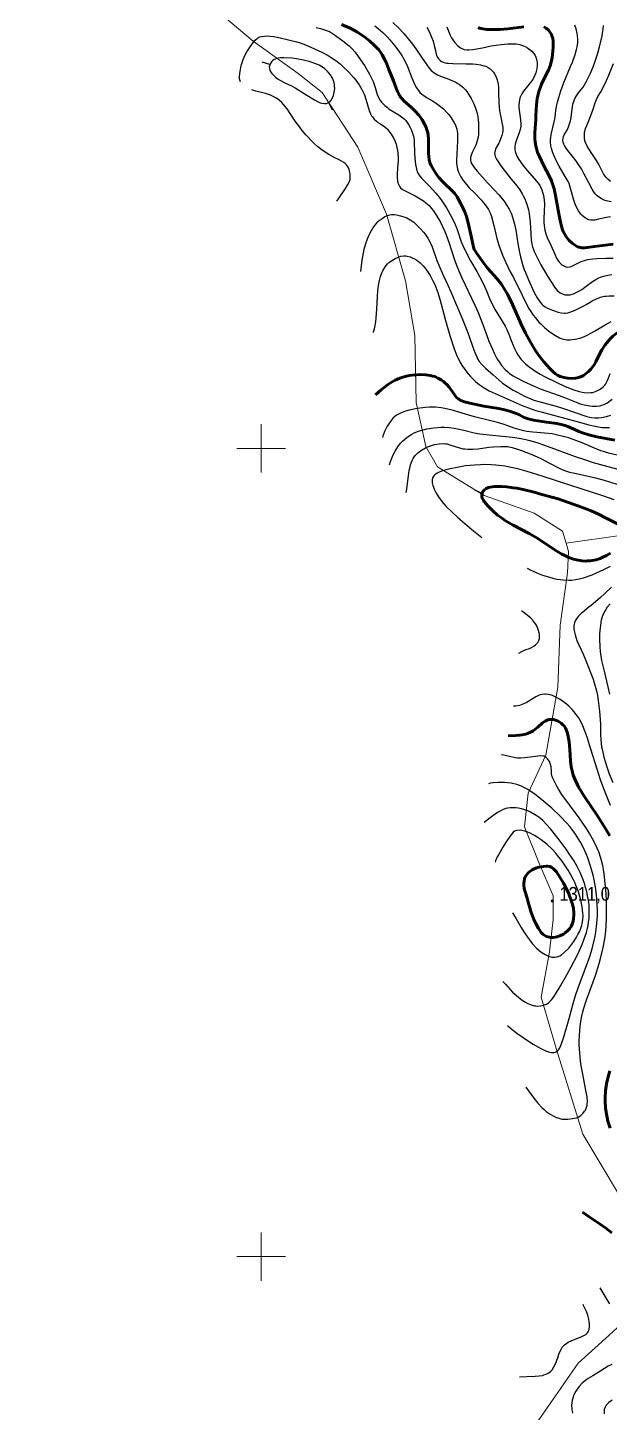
# Model space of a CAD drawing. Header units: metres. Extents: x 545098 to 555652, y 1854398 to 1862642.
# Drawn here: x 548711 to 549431, y 1855807 to 1857521 of the extents above; entities that cross this region are included whole.
import ezdxf
from ezdxf.enums import TextEntityAlignment as Align

# ---------------------------------------------------------------- set-up
doc = ezdxf.new("R2010")
doc.units = ezdxf.units.M
doc.header["$LTSCALE"] = 6.8
for name, color, linetype, lineweight in [('1', 7, 'Continuous', 25), ('2', 7, 'Continuous', 53), ('29', 7, 'Continuous', 25), ('5', 7, 'Continuous', 13), ('52', 7, 'Continuous', 13), ('53', 7, 'Continuous', 13), ('60', 7, 'Continuous', 13)]:
    doc.layers.add(name, color=color, linetype=linetype, lineweight=lineweight)

msp = doc.modelspace()

# ---------------------------------------------------------------- hatches: boundary and pattern name
at = {"layer": '5'}
msp.add_hatch(color=256, dxfattribs=at).paths.add_polyline_path([(549361.91, 1856439.87, 1), (549358.91, 1856439.87, 1)])

# ---------------------------------------------------------------- linework, layer by layer
at = {"layer": '1'}
msp.add_line((549277.79, 1856538.14), (549276.18, 1856537), dxfattribs=at)
for points in [[(549140.57, 1857522.83), (549144.62, 1857519.66), (549150.4, 1857514.67), (549155.76, 1857509.37), (549159.13, 1857505.68), (549165.47, 1857498.07), (549171.34, 1857490.17), (549174.04, 1857486.05), (549177.72, 1857479.51), (549180.9, 1857472.51), (549186.5, 1857458.32), (549190.3, 1857449.87), (549192.3, 1857446.2), (549195.46, 1857441.6), (549196.57, 1857440.34), (549198.83, 1857438.21), (549201.12, 1857436.48), (549205.64, 1857433.78), (549211.97, 1857430.13), (549215.18, 1857428.1), (549222.04, 1857423.11), (549225.52, 1857420.12), (549230, 1857415.6), (549232.14, 1857413.1), (549235.19, 1857409), (549238.82, 1857402.94), (549240.33, 1857399.75), (549242.02, 1857394.93), (549242.91, 1857390.16), (549243.15, 1857386.98), (549243.08, 1857380.39), (549242.16, 1857364.06)], [(549163.12, 1857527.11), (549170.09, 1857520.46), (549176.52, 1857513.55), (549180.44, 1857508.94), (549187.29, 1857500.21), (549191.48, 1857494.43), (549198.4, 1857484.14), (549204.84, 1857474.59), (549207.88, 1857470.54), (549210.48, 1857467.61)], [(549229.81, 1857521.47), (549233.68, 1857512.06), (549235.67, 1857508.07), (549237.93, 1857504.44), (549239.58, 1857502.23), (549243.03, 1857498.45), (549246.57, 1857495.63), (549248.43, 1857494.61), (549251.41, 1857493.61), (549254.69, 1857493.23), (549257.01, 1857493.25), (549261.81, 1857493.71), (549273.86, 1857495.78), (549284.74, 1857497.93), (549290.87, 1857498.97), (549297.19, 1857499.8), (549305.18, 1857500.51), (549308.7, 1857500.67), (549313.16, 1857500.65), (549315.7, 1857500.45), (549320.25, 1857499.61), (549324.61, 1857498.19), (549326.73, 1857497.26), (549329.79, 1857495.59), (549333.5, 1857492.86), (549335.16, 1857491.31), (549337.33, 1857488.77), (549339.07, 1857486.02), (549339.99, 1857484.08), (549341.24, 1857480), (549341.66, 1857476.79), (549341.69, 1857474.56), (549341.17, 1857469.77), (549339.86, 1857464.52), (549338.92, 1857461.87), (549337.14, 1857458.07), (549334.94, 1857454.65), (549329.82, 1857448.39), (549324.74, 1857441.98), (549322.66, 1857438.69), (549321.09, 1857435.4), (549320.31, 1857433.2), (549319.3, 1857428.81), (549318.91, 1857424.37), (549318.93, 1857422.06), (549319.23, 1857418.41), (549321.14, 1857406.35), (549321.43, 1857401.19), (549321.27, 1857398.63), (549320.57, 1857394.64), (549319.28, 1857390.39)], [(549432.36, 1857286.43), (549427.26, 1857285.62), (549417.66, 1857283.55), (549412.89, 1857282.51), (549410.89, 1857282.25), (549408.08, 1857282.29), (549405.25, 1857282.96), (549403.35, 1857283.73), (549399.69, 1857285.98), (549397.17, 1857288.2), (549395.6, 1857289.95), (549392.65, 1857294.11), (549389.93, 1857299.26), (549388.68, 1857302.22), (549386.96, 1857307.19), (549382.61, 1857323.39), (549381.04, 1857327.62), (549379.8, 1857330.26), (549376.42, 1857336.3), (549369.04, 1857349.11), (549365.33, 1857356.18), (549362.3, 1857362.89), (549361.21, 1857365.7), (549359.51, 1857370.96), (549358.68, 1857374.54), (549358.14, 1857379.35), (549358.19, 1857382.34), (549358.38, 1857384.32), (549359.1, 1857388.4), (549362.82, 1857403.89), (549363.42, 1857407.23), (549364.28, 1857413.65), (549364.89, 1857418.4), (549366.04, 1857424.95), (549366.82, 1857428.43), (549368.29, 1857434.06), (549370.91, 1857442.46), (549372.45, 1857446.9), (549375.01, 1857453.66), (549383.05, 1857472.59), (549385.19, 1857477.9), (549388.59, 1857487.41), (549390.44, 1857493.63), (549391.15, 1857496.88), (549391.82, 1857502.08), (549391.91, 1857505.81), (549391.61, 1857510.95), (549391.28, 1857513.49), (549390.11, 1857518.93), (549388.39, 1857523.71)], [(549433.2, 1857305.11), (549427.14, 1857306.42), (549424.44, 1857307.28), (549420.69, 1857308.99), (549417.53, 1857311.1), (549415.96, 1857312.49), (549413.56, 1857315.14), (549411.04, 1857318.64), (549409.71, 1857320.77), (549405.41, 1857328.58), (549399.33, 1857340.33), (549396.34, 1857345.78), (549392.1, 1857352.48), (549389.49, 1857356.09), (549384.89, 1857361.86), (549379.67, 1857368.53), (549377.69, 1857371.32), (549375.6, 1857374.68), (549374.8, 1857376.27), (549373.94, 1857378.6), (549373.5, 1857381.71), (549373.63, 1857383.32), (549374.32, 1857385.86), (549375.61, 1857388.6), (549377.85, 1857392.6), (549378.99, 1857394.74), (549381.01, 1857399.31), (549381.85, 1857401.72), (549382.86, 1857405.45), (549383.56, 1857409.27), (549384.41, 1857416.5), (549385.25, 1857422.6), (549385.95, 1857425.73), (549387.4, 1857430.41), (549388.4, 1857432.85), (549390.31, 1857436.43), (549392.72, 1857439.78), (549396.47, 1857444.44), (549398.46, 1857447.11), (549402.48, 1857453.63), (549404.52, 1857457.56), (549407.65, 1857464.38), (549410.85, 1857472.28), (549412.94, 1857477.89), (549416.71, 1857489.08), (549418.97, 1857496.8), (549420.2, 1857501.61), (549422.12, 1857510.67), (549423.37, 1857519.21), (549423.66, 1857523.23)], [(548974.31, 1857453.55), (548973.54, 1857455.97), (548973.31, 1857457.35), (548973.16, 1857459.67), (548973.41, 1857463.9), (548974.62, 1857471.13), (548975.62, 1857475.15), (548977.64, 1857481.21), (548980.28, 1857486.91), (548982.27, 1857490.47), (548986.48, 1857497), (548990.6, 1857502.64), (548992.58, 1857504.98), (548995.46, 1857507.67), (548998.24, 1857509.25), (549000.08, 1857509.81), (549003.89, 1857510.25), (549008.2, 1857510.29), (549010.81, 1857510.13), (549015.6, 1857509.52), (549021.64, 1857508.42), (549035.37, 1857505.27), (549044.01, 1857502.94), (549048.21, 1857501.64), (549054.63, 1857499.37), (549061.38, 1857496.61), (549074.87, 1857490.33), (549082.99, 1857486.09), (549086.79, 1857483.86), (549092.29, 1857480.15), (549097.64, 1857475.86), (549101.13, 1857472.72), (549107.87, 1857466.03), (549114.19, 1857459.04), (549117.12, 1857455.42), (549121.13, 1857449.77), (549124.6, 1857443.86), (549126.57, 1857439.88), (549127.72, 1857437.26), (549129.6, 1857432.22), (549133.47, 1857418), (549135.18, 1857414.04), (549136.58, 1857411.62), (549137.61, 1857410.11), (549139.84, 1857407.39), (549142.54, 1857404.84), (549144.4, 1857403.4), (549148.04, 1857401.07), (549151.47, 1857399.09), (549153.25, 1857397.8), (549156.25, 1857394.92), (549159.35, 1857391.04), (549160.95, 1857388.71), (549163.28, 1857384.87), (549165.34, 1857380.77), (549166.22, 1857378.68), (549166.96, 1857376.59), (549168.09, 1857372.43), (549168.82, 1857368.38), (549169.4, 1857360.83), (549169.39, 1857355.85), (549168.82, 1857347.14)], [(549068.02, 1857520.94), (549073.48, 1857519.4), (549082.25, 1857516.59), (549084.73, 1857515.72), (549091.91, 1857510.8), (549102.54, 1857503.12), (549109.28, 1857497.65), (549112.24, 1857494.85), (549116.25, 1857490.19), (549120.16, 1857484.96), (549127.69, 1857473.86), (549134.19, 1857462.94), (549136.66, 1857458.12), (549138.45, 1857453.97), (549140.88, 1857446.38), (549143.5, 1857438), (549145.26, 1857433.97), (549147.43, 1857430.41), (549149.1, 1857428.27), (549152.95, 1857424.35), (549156.21, 1857421.59), (549158.52, 1857419.85), (549163.29, 1857416.69), (549170.42, 1857412.63), (549173.81, 1857410.36), (549176.97, 1857407.6), (549178.91, 1857405.52), (549182.33, 1857400.89), (549184.4, 1857397.18), (549185.55, 1857394.72), (549187.37, 1857390.14), (549188.61, 1857386.19), (549189.03, 1857384.12), (549189.46, 1857380.38), (549189.85, 1857364.54), (549190.39, 1857355.15), (549190.92, 1857351.16), (549191.66, 1857347.53), (549192.26, 1857345.32), (549193.67, 1857341.41)], [(549204.98, 1857521.25), (549208.33, 1857514.84), (549210.08, 1857510.98), (549212.7, 1857503.78), (549214.12, 1857498.55), (549215.59, 1857492.14), (549216.24, 1857489.41), (549217.59, 1857485.13), (549218.38, 1857483.49), (549219.82, 1857481.46), (549221.67, 1857479.8), (549223.14, 1857478.87), (549226.56, 1857477.45), (549229.55, 1857476.76), (549231.82, 1857476.45), (549237.27, 1857476.07), (549253.93, 1857475.8), (549262.07, 1857475.66), (549266.02, 1857475.43), (549271.58, 1857474.7), (549276.01, 1857473.52), (549278.03, 1857472.73), (549280.84, 1857471.29), (549283.39, 1857469.52), (549284.57, 1857468.51), (549287.4, 1857465.41), (549288.64, 1857463.64), (549290.25, 1857460.76), (549292.08, 1857455.91), (549293.18, 1857450.55), (549293.6, 1857446.78), (549293.96, 1857439.07), (549294.19, 1857427.83), (549294.51, 1857422.56), (549295.12, 1857417.57), (549297.05, 1857407.85), (549298.47, 1857401.07), (549298.93, 1857397.59), (549299.05, 1857394.08), (549298.94, 1857392.32), (549298.7, 1857390.57), (549297.89, 1857387.1), (549296.75, 1857383.76), (549294.07, 1857377.83), (549290.65, 1857371.35), (549289.55, 1857368.78), (549289.03, 1857366.61), (549288.95, 1857365.51), (549289.07, 1857363.81), (549289.83, 1857361.02)], [(549432.39, 1857330.22), (549429.09, 1857333.24), (549427.18, 1857335.32), (549423.87, 1857339.85), (549422.39, 1857342.37), (549419.55, 1857347.77), (549417.35, 1857351.94), (549414.97, 1857356.02), (549410, 1857363.7), (549405.41, 1857370.65), (549403.47, 1857373.98), (549401.41, 1857378.42), (549400.69, 1857380.7), (549400.07, 1857384.23), (549400.08, 1857387.96), (549400.39, 1857390.5), (549401.62, 1857395.61), (549402.94, 1857399.35), (549405.98, 1857406.64), (549410.34, 1857418.33), (549413.54, 1857427.64), (549415.21, 1857431.83), (549416.9, 1857435.22), (549420.56, 1857441.37), (549425.01, 1857449.87), (549427.57, 1857455.36), (549430.35, 1857461.69), (549436.28, 1857476.1)], [(549210.48, 1857467.61), (549211.85, 1857466.34), (549214.13, 1857464.61), (549218.39, 1857462.23), (549221.98, 1857460.66), (549230.16, 1857457.53), (549236.16, 1857455.18), (549240.74, 1857453.07), (549242.77, 1857451.95), (549245.58, 1857450.16), (549249.47, 1857447.01), (549252.77, 1857443.6), (549254.38, 1857441.66), (549256.73, 1857438.44), (549260.1, 1857432.91), (549262.88, 1857427.32), (549264.15, 1857424.36), (549265.84, 1857419.82), (549267.73, 1857413.06), (549268.73, 1857406.67), (549269.02, 1857402.66), (549269.1, 1857395.23), (549268.93, 1857388.49), (549268.6, 1857385.25), (549267.53, 1857380.38), (549265.61, 1857375.39), (549261.17, 1857366.22), (549259.39, 1857361.62), (549258.99, 1857359.68), (549258.97, 1857356.99), (549259.53, 1857354.61), (549260.05, 1857353.34), (549261.16, 1857351.26), (549263.69, 1857347.56), (549267.36, 1857342.96), (549277.29, 1857331.8), (549281.08, 1857327.77), (549288.82, 1857319.6), (549294.32, 1857313.54), (549300.71, 1857305.72), (549303.44, 1857301.89), (549306.92, 1857296.12), (549309.66, 1857290.24), (549311.15, 1857286.15), (549313.56, 1857277.27), (549315.07, 1857269.81), (549317.86, 1857253.47), (549319.9, 1857242.27), (549321.05, 1857236.84), (549322.99, 1857229.18), (549325.27, 1857222.23), (549326.98, 1857217.79), (549330.95, 1857208.49), (549338.03, 1857192.93), (549341.69, 1857186.14), (549345.18, 1857181.1), (549347.39, 1857178.62), (549348.81, 1857177.28), (549351.52, 1857175.19), (549354.41, 1857173.48), (549356.32, 1857172.58), (549360.41, 1857171.01), (549367.63, 1857168.68), (549371.44, 1857167.8), (549374.85, 1857167.42), (549376.69, 1857167.46), (549379.79, 1857167.92), (549383.49, 1857168.98), (549385.64, 1857169.77), (549390.48, 1857171.87), (549399.52, 1857176.34), (549402.35, 1857177.84), (549407.05, 1857180.79), (549409.9, 1857182.43), (549415, 1857184.99), (549417.27, 1857185.96), (549421.34, 1857187.36), (549424.89, 1857188.19), (549427.02, 1857188.49), (549430.88, 1857188.72), (549436.74, 1857188.61)], [(549107.4, 1857326.65), (549108.75, 1857329.27), (549110.11, 1857332.68), (549110.33, 1857333.48), (549110.05, 1857339.63), (549109.5, 1857342.96), (549108.99, 1857344.87), (549107.62, 1857348.1), (549105.53, 1857350.97), (549103.77, 1857352.58), (549102.42, 1857353.58), (549099.25, 1857355.5), (549096.43, 1857356.98), (549089.7, 1857360.41), (549083.8, 1857363.69), (549078.01, 1857367.32), (549074.96, 1857369.45), (549070.25, 1857373.09), (549065.4, 1857377.31), (549062.95, 1857379.66), (549055.59, 1857387.61), (549050.82, 1857393.39), (549047.78, 1857397.31), (549042.16, 1857405.05), (549031.94, 1857420.16), (549027.28, 1857426.1), (549025.68, 1857427.8), (549022.35, 1857430.79), (549018.86, 1857433.29), (549016.44, 1857434.72), (549011.34, 1857437.09), (549005.27, 1857439.15), (548993.4, 1857442.15), (548988.34, 1857443.57)], [(549319.28, 1857390.39), (549316.04, 1857381.79), (549314.4, 1857376.52), (549313.97, 1857373.95), (549313.98, 1857370.01), (549314.48, 1857367.3), (549315.88, 1857362.8), (549316.4, 1857361.49), (549318.77, 1857357.61), (549323.86, 1857350.41), (549329.07, 1857344), (549338.25, 1857333.71), (549342.79, 1857328.21), (549344.8, 1857325.27), (549345.81, 1857323.49), (549347.32, 1857320.03), (549348.61, 1857315.88), (549349.29, 1857312.95), (549350.21, 1857306.98), (549350.52, 1857302.55), (549350.45, 1857293.6), (549350.04, 1857284.07), (549350.04, 1857279.25), (549350.54, 1857272.96), (549351.06, 1857269.89), (549352.26, 1857265.37), (549353.96, 1857260.91), (549358.44, 1857251.3), (549360.08, 1857247.65), (549363.39, 1857240.27), (549365.75, 1857235.41), (549367.96, 1857231.72), (549369.38, 1857229.84), (549370.33, 1857228.81), (549372.3, 1857227.12), (549375.52, 1857225.32), (549377.2, 1857224.76), (549379.71, 1857224.43), (549382.15, 1857224.72), (549383.77, 1857225.21), (549387.15, 1857226.69), (549396.25, 1857231.09), (549401.38, 1857232.91), (549404.54, 1857233.69), (549410.46, 1857234.63), (549415.35, 1857235.08), (549426.66, 1857235.47), (549435.54, 1857235.3)], [(549242.16, 1857364.06), (549241.8, 1857356.59), (549241.87, 1857352.89), (549242.55, 1857347.39), (549242.97, 1857345.57), (549244.16, 1857341.98), (549245.76, 1857338.41), (549247.06, 1857336.05), (549250.2, 1857331.33), (549254.49, 1857326.05), (549257.63, 1857322.59), (549263.96, 1857316.06), (549272.27, 1857307.45), (549275.76, 1857303.44), (549279.72, 1857298.12), (549281.38, 1857295.43), (549283.43, 1857291.34), (549285, 1857287.06), (549287.79, 1857275.96), (549291.77, 1857259.78), (549294.24, 1857251.33), (549296.92, 1857243.69), (549298.78, 1857239.06), (549302.52, 1857230.65), (549308.37, 1857218.59), (549312.13, 1857211.28), (549323.17, 1857189.77), (549331.03, 1857173.36), (549332.81, 1857170.63), (549336.81, 1857164.96), (549339.41, 1857161.55), (549343.79, 1857156.36), (549346.12, 1857153.92), (549350.89, 1857149.45), (549355.65, 1857145.57), (549358.72, 1857143.32), (549364.31, 1857139.65), (549369.47, 1857136.82), (549372.46, 1857135.61), (549374.37, 1857135.05), (549378.3, 1857134.44), (549382.64, 1857134.39), (549384.97, 1857134.56), (549388.61, 1857135.09), (549394.31, 1857136.49), (549400.17, 1857138.64), (549404.17, 1857140.46), (549412.51, 1857144.95), (549425.99, 1857153.03), (549433.04, 1857156.88)], [(549289.83, 1857361.02), (549291.36, 1857357.8), (549292.82, 1857355.33), (549296.85, 1857349.43), (549300.81, 1857344.11), (549309.45, 1857333.18), (549316.79, 1857324.25), (549320.09, 1857319.73), (549322.97, 1857315.17), (549324.36, 1857312.67), (549326.33, 1857308.68), (549328.89, 1857302.18), (549330.84, 1857295.15), (549331.81, 1857290.23), (549332.32, 1857286.88), (549333.04, 1857280.04), (549334.22, 1857258.25), (549335.07, 1857252.65), (549335.91, 1857249.32), (549338.25, 1857242.87), (549340.6, 1857237.74), (549346.07, 1857227.31), (549354.4, 1857213.23), (549360.42, 1857203.6), (549363.22, 1857199.47), (549366.42, 1857195.49), (549367.93, 1857194.04), (549370.27, 1857192.33), (549373.84, 1857190.66), (549375.81, 1857190.13), (549379, 1857189.8), (549382.41, 1857190.11), (549384.8, 1857190.68), (549386.46, 1857191.23), (549389.9, 1857192.71), (549393.96, 1857194.96), (549396.72, 1857196.71), (549402.16, 1857200.55), (549409.97, 1857206.3), (549414.09, 1857208.89), (549418.08, 1857210.93), (549420.21, 1857211.83), (549423.57, 1857213.03), (549428.96, 1857214.41), (549434.13, 1857215.18)], [(549168.82, 1857347.14), (549168.25, 1857339.16), (549168.25, 1857335.43), (549168.73, 1857330.82), (549169.2, 1857328.74), (549170.17, 1857326), (549171.48, 1857323.77), (549172.53, 1857322.51), (549175.08, 1857320.36), (549177.39, 1857318.9), (549183.14, 1857316.02), (549190.55, 1857312.54), (549194.82, 1857310.17), (549200.87, 1857306.12), (549203.81, 1857303.85), (549207.79, 1857300.35), (549211.02, 1857296.88), (549212.86, 1857294.52), (549216.3, 1857289.4), (549221.81, 1857280.01), (549224.62, 1857274.5), (549227.33, 1857268.44), (549229.07, 1857264.13), (549232.41, 1857254.97), (549239.37, 1857233.47), (549242.59, 1857224.5), (549244.58, 1857219.63), (549248.47, 1857210.96), (549264.59, 1857177.35), (549268.67, 1857168.08), (549270.82, 1857162.78), (549274.33, 1857153.37), (549279.22, 1857139.78), (549281.96, 1857132.68), (549286.17, 1857122.8), (549288.44, 1857117.97), (549291.88, 1857111.33), (549295.26, 1857105.78), (549297.48, 1857102.66), (549301.86, 1857097.57), (549305.15, 1857094.55), (549307.39, 1857092.81), (549312.04, 1857089.75), (549315.81, 1857087.6), (549325.03, 1857082.9), (549337.71, 1857076.95), (549345.26, 1857073.85), (549368.96, 1857065.62), (549375.28, 1857063.17), (549385.59, 1857058.75), (549391.89, 1857056.28), (549395.06, 1857055.22), (549399.9, 1857053.87), (549406.63, 1857052.63), (549410.04, 1857052.31), (549415.08, 1857052.29), (549419.41, 1857052.84), (549421.54, 1857053.36), (549424.74, 1857054.5), (549427.98, 1857056.13), (549429.62, 1857057.15), (549434.66, 1857060.95)], [(549193.67, 1857341.41), (549195.36, 1857338.17), (549196.41, 1857336.65), (549198.41, 1857334.28), (549207.91, 1857324.81), (549216.21, 1857315.85), (549220.2, 1857311.03), (549223.7, 1857306.29), (549229.35, 1857297.44), (549235.87, 1857285.68), (549240.18, 1857277.1), (549242.22, 1857272.11), (549247.56, 1857255.57), (549249.4, 1857251), (549253.26, 1857243.32), (549259.29, 1857232.22), (549266.8, 1857218.97), (549273.6, 1857206.49), (549276.91, 1857199.59), (549278.87, 1857194.96), (549282.62, 1857185.65), (549285.85, 1857178.58), (549289.79, 1857171.43), (549298.25, 1857157.54), (549301.85, 1857151.12), (549303.92, 1857147.05), (549307.37, 1857139.32), (549308.81, 1857135.62), (549311.44, 1857128.52), (549313.54, 1857123.45), (549316.02, 1857118.61), (549317.87, 1857115.58), (549321.87, 1857110.19), (549325.05, 1857106.82), (549327.24, 1857104.82), (549331.88, 1857101.05), (549339.98, 1857095.12), (549345.18, 1857091.89), (549351.47, 1857088.45), (549365.91, 1857081.36), (549375.63, 1857076.86), (549380.34, 1857074.85), (549387.13, 1857072.31), (549393.47, 1857070.5), (549397.36, 1857069.68), (549399.77, 1857069.3), (549404.1, 1857068.9), (549408.12, 1857068.98), (549410.43, 1857069.32), (549414.67, 1857070.65), (549418.86, 1857072.73), (549420.83, 1857073.99), (549423.44, 1857076.04), (549425.46, 1857078.24), (549426.54, 1857079.78), (549428.27, 1857083.11), (549429.4, 1857085.88), (549431.8, 1857092.66)], [(549093.79, 1857305.84), (549095.66, 1857308.65), (549104.39, 1857321.69), (549107.4, 1857326.65)], [(549123.32, 1857218.77), (549123.96, 1857226.03), (549124.89, 1857233.09), (549126.5, 1857242.17), (549127.54, 1857246.64), (549129.47, 1857253.36), (549131.62, 1857259.36), (549132.84, 1857262.31), (549134.84, 1857266.59), (549138.16, 1857272.45), (549141.81, 1857277.39), (549144.36, 1857280.17), (549146.1, 1857281.81), (549149.62, 1857284.6), (549153.15, 1857286.76), (549154.91, 1857287.6), (549157.52, 1857288.57), (549161.37, 1857289.31), (549165.12, 1857289.23), (549167.59, 1857288.82), (549172.57, 1857287.59), (549177.74, 1857286.09)], [(549177.74, 1857286.09), (549180.42, 1857285.07), (549184.59, 1857282.89), (549188.93, 1857279.74), (549191.81, 1857277.22), (549197.22, 1857271.75), (549200.72, 1857267.67), (549202.77, 1857265.05), (549206.22, 1857260.14), (549208.94, 1857255.62), (549210.11, 1857253.26), (549211.76, 1857249.21), (549217.27, 1857232.67), (549219.73, 1857226.52), (549225.24, 1857214.46), (549231.09, 1857202.11), (549234.84, 1857193.77), (549248.82, 1857160.84), (549254.69, 1857146.12), (549256.94, 1857139.83), (549261.81, 1857125.42), (549264.39, 1857118.49), (549266.73, 1857113.19), (549267.96, 1857110.84), (549269.94, 1857107.61), (549273.37, 1857103.25), (549277.49, 1857099.21), (549287.31, 1857090.94), (549298.49, 1857081.3), (549304.87, 1857076.47), (549311.89, 1857072.04), (549316.71, 1857069.37), (549325.91, 1857064.79), (549333.83, 1857061.3), (549337.6, 1857059.85), (549343.52, 1857057.91), (549365.09, 1857052.17), (549372.83, 1857049.84), (549387.32, 1857044.93), (549403.12, 1857039.38), (549406.71, 1857038.46), (549408.83, 1857038.07), (549413.01, 1857037.67), (549418.03, 1857037.67), (549421.28, 1857038.04), (549427.54, 1857039.39), (549432.81, 1857040.93)], [(549143.81, 1857188.02), (549144.42, 1857195.34), (549145.56, 1857203.83), (549146.3, 1857207.57), (549147.66, 1857212.64), (549149.33, 1857217.14), (549150.58, 1857219.84), (549153.35, 1857224.49), (549156.4, 1857228.24), (549158.14, 1857229.88), (549161.15, 1857232.2), (549166.04, 1857235.14), (549168.7, 1857236.39), (549172.73, 1857237.74), (549176.61, 1857238.28), (549179.14, 1857238.19), (549180.83, 1857237.93), (549184.27, 1857237.01), (549187.86, 1857235.54), (549189.7, 1857234.58), (549192.51, 1857232.85), (549196.76, 1857229.5), (549200.54, 1857225.73), (549202.4, 1857223.57), (549205.13, 1857220.02), (549209.04, 1857214.07), (549212.62, 1857207.47), (549214.8, 1857202.75), (549216.16, 1857199.49), (549218.64, 1857192.72), (549221.05, 1857184.77), (549225.57, 1857167.59), (549228.13, 1857158.29), (549233.65, 1857139.64), (549239.08, 1857123.11), (549241.91, 1857115.83), (549246.04, 1857107.1), (549248.31, 1857103.1), (549252.02, 1857097.44), (549256.16, 1857092.14), (549259.12, 1857088.81), (549265.46, 1857082.67), (549269.95, 1857078.99), (549272.32, 1857077.25), (549276.09, 1857074.75), (549282.37, 1857071.18), (549289.51, 1857067.73), (549304.42, 1857061.3), (549323.01, 1857053.25), (549334.11, 1857048.95), (549339.96, 1857047.04), (549346.38, 1857045.21), (549362.03, 1857041.13), (549392.5, 1857032.85), (549405.47, 1857029.26), (549411.41, 1857027.78), (549419.51, 1857026.24), (549421.98, 1857025.96), (549426.69, 1857025.72), (549431.31, 1857025.88)], [(549138.92, 1857143.54), (549139.14, 1857144.03), (549140.34, 1857147.78), (549140.83, 1857149.81), (549141.9, 1857156.57), (549142.36, 1857161.52), (549142.95, 1857172.08), (549143.81, 1857188.02)], [(549446.16, 1856990.56), (549429.77, 1856994.29), (549423.56, 1856996.03), (549420.4, 1856997.08), (549415.29, 1856999), (549397.37, 1857006.7), (549386.21, 1857011.11), (549380.92, 1857012.91), (549375.66, 1857014.48), (549365.27, 1857016.97), (549360.23, 1857017.88), (549350.61, 1857019.04), (549336.43, 1857019.95), (549328.93, 1857020.97), (549324.96, 1857021.72), (549318.97, 1857023.2), (549313.11, 1857025.08), (549305.13, 1857027.95), (549300.87, 1857029.42), (549293.99, 1857031.55), (549279.14, 1857035.5), (549264.14, 1857039.14), (549256.92, 1857041.08), (549236.51, 1857047.32), (549227.39, 1857049.46), (549222.73, 1857050.23), (549215.59, 1857050.91), (549208.23, 1857050.97), (549203.25, 1857050.68), (549193.15, 1857049.4), (549183.21, 1857047.33), (549178.59, 1857046.02), (549172.5, 1857043.76), (549170.76, 1857042.93), (549167.69, 1857041.14), (549165.08, 1857039.17), (549163.53, 1857037.74), (549160.74, 1857034.59), (549157.85, 1857030.54), (549156.05, 1857027.53), (549152.73, 1857020.78), (549150.51, 1857015.12), (549150.04, 1857013.62)], [(549158.95, 1856979.7), (549160.13, 1856983.79), (549162.39, 1856989.86), (549163.64, 1856992.7), (549165.66, 1856996.7), (549168.98, 1857002.06), (549172.63, 1857006.58), (549175.2, 1857009.19), (549180.6, 1857013.7), (549186.33, 1857017.54), (549189.45, 1857019.21), (549194.67, 1857021.37), (549200.67, 1857023.1), (549204.98, 1857024.02), (549213.84, 1857025.38), (549222.46, 1857026.1), (549226.65, 1857026.19), (549232.81, 1857025.92), (549238.87, 1857025.13), (549242.88, 1857024.38), (549250.94, 1857022.5), (549263.59, 1857019.43), (549270.54, 1857018.09), (549278.09, 1857017.03), (549311.29, 1857013.84), (549319.5, 1857012.66), (549327.42, 1857011.09), (549332.53, 1857009.83), (549342.4, 1857006.91), (549349.65, 1857004.42), (549366.44, 1856998.17), (549388.79, 1856990.03), (549400.37, 1856986.07), (549411.02, 1856982.69), (549429.03, 1856977.64), (549443.33, 1856973.98)], [(549179.15, 1856945.35), (549179.67, 1856947.16), (549180.71, 1856953.17), (549182.26, 1856965.96), (549183.23, 1856972.74), (549183.79, 1856975.63), (549184.82, 1856979.65), (549186.76, 1856984.89), (549188.09, 1856987.45), (549190.67, 1856991.16), (549193.67, 1856994.27), (549195.41, 1856995.75), (549198.31, 1856997.84), (549203.27, 1857000.65)], [(549203.27, 1857000.65), (549206.92, 1857002.29), (549209.46, 1857003.24), (549214.59, 1857004.79), (549220.13, 1857005.83), (549225.1, 1857006.05), (549228.12, 1857005.8), (549230.03, 1857005.48), (549233.65, 1857004.59), (549245.67, 1857000.55), (549249.85, 1856999.64), (549252.11, 1856999.31), (549255.76, 1856998.98), (549261.82, 1856998.96), (549268.55, 1856999.53), (549281.96, 1857001.31), (549287.61, 1857001.95), (549296.81, 1857002.54), (549302.27, 1857002.51), (549305.23, 1857002.2), (549310.5, 1857001.13), (549317.12, 1856999.14), (549322.15, 1856997.37), (549333.05, 1856993.07), (549341.43, 1856989.41), (549346.89, 1856986.89), (549357, 1856981.9), (549369.56, 1856975.31), (549375.42, 1856972.73), (549381.59, 1856970.74), (549386, 1856969.62), (549395.86, 1856967.51), (549413.96, 1856963.45), (549424.61, 1856960.6), (549440.24, 1856955.71)], [(549252.76, 1856978.29), (549244.51, 1856976.84), (549231.84, 1856974.18), (549223.39, 1856971.74), (549219.58, 1856970.19), (549217.66, 1856969.17), (549214.89, 1856967.14), (549213.76, 1856965.97), (549212.21, 1856963.52), (549211.54, 1856960.82), (549211.54, 1856958.82), (549211.73, 1856957.39), (549212.49, 1856954.2), (549214.63, 1856948.57), (549216.22, 1856945.38), (549219.4, 1856940.14), (549223.67, 1856934.39), (549226.25, 1856931.33), (549229.17, 1856928.16), (549235.86, 1856921.5), (549243.51, 1856914.5), (549260.74, 1856899.8), (549273.05, 1856889.78)], [(549437.1, 1856936.25), (549424.15, 1856940.93), (549381.89, 1856954.68), (549347.95, 1856965.61), (549329.42, 1856971.29), (549317.75, 1856974.6), (549311.55, 1856976.1), (549301.58, 1856978.01), (549290.57, 1856979.33), (549284.59, 1856979.71), (549276.05, 1856979.86), (549271.52, 1856979.77), (549264.36, 1856979.4), (549252.76, 1856978.29)], [(549329.23, 1856851.82), (549332.92, 1856849.94), (549344.28, 1856844.85), (549348.23, 1856843.33), (549355.59, 1856840.88), (549362.29, 1856839.13), (549366.42, 1856838.29), (549373.96, 1856837.22), (549380.79, 1856836.82), (549384.18, 1856836.94), (549389.56, 1856837.61), (549395.64, 1856839), (549399.07, 1856840), (549409.54, 1856843.72), (549415.26, 1856846.06), (549424.02, 1856850.02), (549432.55, 1856854.39)], [(549433.51, 1856828.25), (549425.58, 1856820.27), (549420.12, 1856815.3), (549408.13, 1856805.39), (549406.16, 1856803.84), (549399.94, 1856798.78), (549396.68, 1856795.98), (549392.96, 1856792.36), (549391.2, 1856790.3), (549390.28, 1856789.02), (549388.87, 1856786.53), (549387.86, 1856783.98), (549387.51, 1856782.63), (549387.17, 1856780.47), (549387.16, 1856776.8), (549387.79, 1856772.53), (549388.55, 1856769.36), (549390.86, 1856762.42), (549393.22, 1856756.79), (549398.83, 1856744.38), (549401.74, 1856737.62), (549406.96, 1856724.69), (549410.78, 1856714.56), (549412.31, 1856709.97), (549415, 1856700.03), (549416.17, 1856694.26), (549417.22, 1856687.86), (549418.85, 1856674.93), (549419.71, 1856664.07)], [(549432.16, 1856807.7), (549428.43, 1856803.37), (549426.43, 1856800.51), (549425.3, 1856798.6), (549423.43, 1856794.8), (549421.84, 1856790.49), (549421.03, 1856787.55), (549419.87, 1856781.29), (549419.15, 1856774.27), (549418.93, 1856770.41), (549418.78, 1856764.13), (549419.07, 1856754.42), (549419.66, 1856748.52), (549421.42, 1856737.7), (549424.37, 1856724.25), (549429.01, 1856704.81), (549431.05, 1856695.72)], [(549318.77, 1856746.42), (549322.44, 1856748.7), (549326.71, 1856750.62), (549332.08, 1856752.57), (549334.51, 1856753.58), (549337.7, 1856755.4), (549339.51, 1856756.79), (549340.57, 1856757.77), (549342.3, 1856759.8), (549343.65, 1856762.11), (549344.22, 1856763.69), (549344.46, 1856764.78), (549344.66, 1856767.04), (549344.46, 1856769.79), (549344.11, 1856771.75), (549342.9, 1856775.96), (549341.02, 1856780.53), (549339.73, 1856782.88), (549337.19, 1856786.4), (549333.91, 1856789.8), (549327.19, 1856795.38), (549322.12, 1856799.05)], [(549432.44, 1856558.04), (549427.25, 1856570.4), (549424.78, 1856576.79), (549420.12, 1856589.87), (549415.81, 1856603.02), (549408.13, 1856628.04), (549403.51, 1856642.73), (549401.16, 1856649.41), (549397.29, 1856658.65), (549394.35, 1856664.31), (549392.73, 1856667), (549390.1, 1856670.87), (549387.19, 1856674.53), (549385.12, 1856676.85), (549380.74, 1856681.17), (549378.46, 1856683.16), (549373.82, 1856686.77), (549369.2, 1856689.84), (549366.18, 1856691.56), (549360.52, 1856694.16), (549357.63, 1856695.1), (549355.83, 1856695.53), (549352.47, 1856695.95), (549350.91, 1856695.96), (549347.95, 1856695.63), (549345.19, 1856694.9), (549343.42, 1856694.22), (549339.97, 1856692.5), (549328.19, 1856685.35), (549324.02, 1856683.33), (549321.85, 1856682.54), (549319.64, 1856681.92), (549315.08, 1856681.2), (549312.34, 1856681.16)], [(549419.71, 1856664.07), (549419.91, 1856658.59), (549420.13, 1856645.98), (549420.45, 1856639.44), (549421.43, 1856630.84), (549422.3, 1856626.19), (549424.27, 1856618.12), (549428.31, 1856604.81), (549430.87, 1856597.52), (549435.29, 1856586.53)], [(549350.25, 1856181.8), (549352.75, 1856179.67), (549357.6, 1856176.16), (549362.24, 1856173.55), (549365.2, 1856172.26), (549367.1, 1856171.58), (549370.72, 1856170.59), (549372.65, 1856170.23), (549376.27, 1856169.87), (549379.59, 1856169.89), (549385.42, 1856170.65), (549390.32, 1856171.84), (549392.5, 1856172.68), (549395.51, 1856174.46), (549398.27, 1856176.99), (549400.4, 1856179.73), (549401.31, 1856181.23), (549402.44, 1856183.56), (549403.44, 1856186.84), (549403.72, 1856188.66), (549403.83, 1856191.77), (549403.33, 1856197.67), (549402.05, 1856205.39), (549398.38, 1856223.75), (549396.13, 1856235.99), (549395.23, 1856242.19), (549394.24, 1856251.99), (549393.81, 1856261.43), (549393.78, 1856266.35), (549393.99, 1856273.83), (549394.93, 1856285), (549396.69, 1856295.77), (549398.27, 1856302.75), (549399.49, 1856307.34), (549402.29, 1856316.44), (549413.65, 1856347.83), (549418.44, 1856362.76), (549420.58, 1856370.49), (549423.36, 1856382.39), (549425.33, 1856393.34), (549426.1, 1856399.12), (549426.98, 1856408.38), (549427.48, 1856418.62), (549427.58, 1856424.18), (549427.33, 1856440.42), (549426.92, 1856448.94), (549425.95, 1856461.61), (549424.57, 1856473.54), (549423.72, 1856479), (549422.77, 1856484.04), (549420.57, 1856492.94), (549418.01, 1856500.62), (549416.1, 1856505.25), (549411.87, 1856513.88), (549406.49, 1856523.36), (549402.51, 1856529.72), (549393.52, 1856542.84), (549372.29, 1856571.65), (549367.86, 1856578.47), (549365.79, 1856582.09), (549362.96, 1856587.68), (549360.96, 1856591.98), (549360.22, 1856593.98), (549359.51, 1856597.16), (549359.23, 1856600.83), (549358.84, 1856606.15), (549358.3, 1856608.79), (549356.79, 1856612.48), (549355.44, 1856614.63), (549354.46, 1856615.88), (549352.44, 1856617.82), (549350.29, 1856619.03), (549348.88, 1856619.38), (549345.9, 1856619.42), (549336.31, 1856618.39), (549326.51, 1856617.12), (549321.59, 1856616.78), (549317.2, 1856616.91), (549314.28, 1856617.29), (549307.39, 1856618.73), (549298.17, 1856620.88), (549297.52, 1856621.01)], [(549402.23, 1856498.51), (549398.94, 1856505.74), (549395.3, 1856512.66), (549393.35, 1856516.02), (549389.14, 1856522.54), (549386.86, 1856525.73), (549381.92, 1856532.06), (549378.31, 1856536.27), (549370.2, 1856544.84), (549359.71, 1856554.77), (549352.38, 1856561.18), (549342.92, 1856568.89), (549338.57, 1856572.18), (549335.55, 1856574.34), (549330.07, 1856577.91), (549325.17, 1856580.61), (549322.13, 1856582.02), (549316.27, 1856584.1), (549309.57, 1856585.61), (549304.71, 1856586.21), (549301.19, 1856586.44), (549293.2, 1856586.57), (549286.96, 1856586.25), (549283.48, 1856585.68), (549281.32, 1856585.1)], [(549295.1, 1856550.92), (549292.62, 1856549.43), (549286.84, 1856545.43), (549283.48, 1856542.84), (549277.79, 1856538.14)], [(549299.31, 1856340.57), (549302.41, 1856336.9), (549311.26, 1856327.31), (549315.44, 1856323.28), (549321.63, 1856318.18), (549327.17, 1856314.61), (549329.95, 1856313.18), (549334.08, 1856311.52), (549338.13, 1856310.45), (549340.12, 1856310.15), (549342.07, 1856310.01), (549345.84, 1856310.2), (549349.39, 1856310.97), (549351.62, 1856311.78), (549353.03, 1856312.45), (549355.64, 1856314.09), (549356.99, 1856315.18), (549359.56, 1856317.84), (549362.2, 1856321.37), (549368.86, 1856332.14), (549378.48, 1856348.71), (549383.82, 1856358.36), (549391.49, 1856373.24), (549397.21, 1856385.95), (549399.59, 1856392.08), (549402.51, 1856401.04), (549404.61, 1856409.78), (549405.33, 1856414.08), (549405.83, 1856418.35), (549406.2, 1856426.8), (549405.8, 1856435.12), (549405.14, 1856440.61), (549404.55, 1856444.25), (549403.01, 1856451.46), (549401.58, 1856456.82), (549400.5, 1856460.37), (549398.03, 1856467.39), (549394.79, 1856475.15), (549391.06, 1856482.72), (549389.01, 1856486.44), (549386.84, 1856490.09), (549382.24, 1856497.23), (549377.37, 1856504.14), (549367.47, 1856517.27), (549358, 1856529.33), (549353.3, 1856534.73), (549348.51, 1856539.57), (549346.05, 1856541.74), (549343.53, 1856543.74), (549338.41, 1856547.19), (549333.34, 1856549.97), (549330.07, 1856551.47), (549324.07, 1856553.67), (549318.42, 1856554.99), (549315.04, 1856555.34), (549312.84, 1856555.39), (549308.26, 1856555.16), (549304.81, 1856554.74), (549302.82, 1856554.28), (549299.35, 1856553.05), (549295.1, 1856550.92)], [(549302.56, 1856511.94), (549299, 1856506.4), (549293.62, 1856497.1), (549292.28, 1856494.44), (549290.22, 1856489.66), (549289.66, 1856487.93)], [(549311.29, 1856425.36), (549315.21, 1856418.65), (549321.86, 1856407.28), (549325.19, 1856401.88), (549329.77, 1856395.06), (549332.09, 1856391.86), (549335.61, 1856387.4), (549340.88, 1856381.62), (549346.05, 1856377.13), (549349.37, 1856374.83), (549351.5, 1856373.59), (549355.52, 1856371.76), (549359.58, 1856370.68), (549362.05, 1856370.47), (549363.6, 1856370.53), (549366.55, 1856371.07), (549369.68, 1856372.31), (549371.73, 1856373.51), (549376.01, 1856376.91), (549380.76, 1856381.76), (549383.27, 1856384.76), (549387.12, 1856390.01), (549390.51, 1856395.42), (549392.12, 1856398.32), (549394.3, 1856402.84), (549396.11, 1856407.47), (549396.83, 1856409.8), (549397.86, 1856414.44), (549398.17, 1856416.8), (549398.38, 1856421.67), (549398.24, 1856425.09), (549397.3, 1856432.58), (549395.52, 1856441.07), (549394.33, 1856445.58), (549392.19, 1856452.48), (549389.64, 1856459.36), (549388.22, 1856462.72), (549386.71, 1856465.99), (549383.43, 1856472.27), (549379.9, 1856478.21), (549377.44, 1856482), (549372.41, 1856489.17), (549367.3, 1856495.85), (549364.68, 1856499.02), (549360.61, 1856503.56), (549354, 1856509.91), (549346.69, 1856515.69), (549341.67, 1856519.08), (549338.38, 1856521.08), (549332.19, 1856524.31), (549330.08, 1856525.22), (549326.21, 1856526.56), (549322.78, 1856527.31), (549320.72, 1856527.53), (549317.03, 1856527.35), (549314.83, 1856526.78), (549313.72, 1856526.24), (549311.97, 1856524.95), (549308.9, 1856521.57), (549304.97, 1856515.86), (549302.56, 1856511.94)], [(549304.72, 1856286.11), (549308.07, 1856283.13), (549316.41, 1856276.51), (549322.91, 1856271.83), (549332.15, 1856265.65), (549336.71, 1856262.78), (549346.01, 1856257.41), (549348.64, 1856256.07), (549353.13, 1856254.08), (549356.75, 1856252.92), (549358.77, 1856252.53), (549359.98, 1856252.42), (549362.12, 1856252.5), (549364.21, 1856253.01), (549365.14, 1856253.42), (549366.83, 1856254.59), (549367.84, 1856255.62), (549369.67, 1856258.34), (549371.52, 1856262.43), (549372.7, 1856265.68), (549375.04, 1856273.19), (549381.09, 1856294.54), (549386.15, 1856313.15), (549389.1, 1856322.87), (549392.37, 1856332.39), (549400.32, 1856353.5), (549406.65, 1856371.19), (549409.67, 1856380.98), (549412.29, 1856391.17), (549413.37, 1856396.36), (549414.27, 1856401.59), (549415.53, 1856412.09), (549416.13, 1856422.55), (549416.19, 1856429.44), (549416.09, 1856433.98), (549415.58, 1856442.86), (549415.13, 1856447.72), (549413.88, 1856457.13), (549412.23, 1856466.16), (549410.91, 1856471.96), (549407.84, 1856483.06), (549404.24, 1856493.51), (549402.23, 1856498.51)], [(549327.75, 1856209.67), (549334.02, 1856200.53), (549337.42, 1856195.99), (549342.58, 1856189.7), (549347.72, 1856184.19), (549350.25, 1856181.8)], [(549419.37, 1855961.18), (549421.55, 1855957.35), (549428.16, 1855946.24), (549431.26, 1855941.36)], [(549319.58, 1855851.15), (549328.66, 1855851.6), (549339.07, 1855851.89), (549344.01, 1855852.33), (549348.11, 1855853.07), (549350.03, 1855853.57), (549352.69, 1855854.48), (549356.07, 1855856.22), (549358.66, 1855858.38), (549360.02, 1855859.99), (549362.23, 1855863.44), (549364.96, 1855868.81), (549366.07, 1855871.67), (549367.01, 1855874.74), (549368.37, 1855879.11), (549369.27, 1855881.39), (549371.71, 1855885.98), (549373.18, 1855888.13), (549375.6, 1855890.92), (549378.17, 1855893.05), (549380.03, 1855894.18), (549384.37, 1855896.15), (549396.11, 1855900.7), (549400.1, 1855902.61), (549401.67, 1855903.61), (549403.56, 1855905.27), (549404.86, 1855907.04), (549405.37, 1855908.08), (549405.96, 1855909.89), (549406.42, 1855913.34), (549406.37, 1855917.23), (549406.19, 1855919.37), (549405.71, 1855922.69), (549404.53, 1855927.55), (549402.85, 1855931.89), (549399, 1855939.63), (549398.52, 1855940.74)], [(549433.93, 1855866.54), (549429.41, 1855864.3), (549420.64, 1855858.58), (549410.37, 1855852.38), (549404.76, 1855849.03), (549401.83, 1855847.03), (549397.44, 1855843.38), (549393.73, 1855839.39), (549392, 1855837.17), (549389.63, 1855833.64), (549387.63, 1855829.96), (549386.79, 1855828.1), (549386.07, 1855826.23), (549384.98, 1855822.5), (549384.36, 1855818.76), (549384.18, 1855816.27), (549384.38, 1855811.28), (549385.28, 1855806.3)], [(549434.58, 1855822.26), (549430.34, 1855819.32), (549428.27, 1855817.37), (549427.18, 1855816.09), (549425.61, 1855813.57), (549424.68, 1855810.81), (549424.46, 1855808.99), (549424.73, 1855805.32)]]:
    msp.add_lwpolyline(points, dxfattribs=at)
msp.add_lwpolyline([(549038.49, 1857482.64), (549028.03, 1857483.22), (549023.28, 1857483.08), (549020.85, 1857482.78), (549019.49, 1857482.49), (549017.21, 1857481.7), (549016.11, 1857481.15), (549014.21, 1857479.84), (549012.71, 1857478.33), (549011.9, 1857477.26), (549010.74, 1857475.06), (549010.11, 1857472.89), (549010, 1857471.82), (549010.09, 1857470.19), (549010.85, 1857467.63), (549012.16, 1857465.21), (549013.04, 1857463.96), (549014.62, 1857462.09), (549017.56, 1857459.34), (549021.13, 1857456.79), (549023.75, 1857455.21), (549029.23, 1857452.34), (549037.47, 1857448.42), (549041.89, 1857446.15), (549046.67, 1857443.41), (549056.67, 1857437.15), (549065.9, 1857431.34), (549069.82, 1857429.15), (549073.14, 1857427.68), (549075.08, 1857427.08), (549078.54, 1857426.62), (549080.7, 1857426.81), (549081.74, 1857427.1), (549083.27, 1857427.82), (549085.49, 1857429.72), (549086.43, 1857430.92), (549088.18, 1857433.93), (549089.3, 1857436.57), (549090.5, 1857440.9), (549090.97, 1857445.38), (549090.88, 1857448.36), (549090.64, 1857450.32), (549089.76, 1857454.1), (549088.14, 1857458.08), (549086.71, 1857460.59), (549085.61, 1857462.21), (549083.07, 1857465.36), (549080.04, 1857468.41), (549078.28, 1857469.89), (549075.25, 1857472.05), (549071.65, 1857474.11), (549069.61, 1857475.1), (549063.14, 1857477.6), (549059.2, 1857478.77), (549052.16, 1857480.41), (549043.51, 1857481.93)], close=True, dxfattribs=at)
at = {"layer": '2'}
for points in [[(549099.58, 1857524.37), (549110.01, 1857519.8), (549119.21, 1857514.9), (549124.65, 1857511.49), (549128, 1857509.16), (549134.12, 1857504.38), (549139.58, 1857499.48), (549142.05, 1857496.97), (549145.44, 1857493.12), (549148.42, 1857489.16), (549149.75, 1857487.13), (549153.15, 1857480.9), (549155.01, 1857476.76), (549158.12, 1857468.98), (549163.84, 1857454.85), (549167.06, 1857445.8), (549168.84, 1857441.42), (549170.69, 1857437.76), (549171.76, 1857436), (549173.6, 1857433.42), (549177, 1857429.62), (549179.76, 1857427.09), (549185.99, 1857421.77), (549190.73, 1857417.31), (549195.04, 1857412.34), (549197.59, 1857408.85), (549199.13, 1857406.52), (549201.77, 1857401.97), (549204.02, 1857397.21), (549205.12, 1857394.14), (549205.7, 1857392.09), (549206.52, 1857387.85), (549207, 1857382.71), (549207.15, 1857371.86), (549207.19, 1857364.84), (549207.37, 1857361.51), (549208.02, 1857356.82), (549209.28, 1857352.54), (549210.45, 1857349.82), (549213.51, 1857344.33), (549217.52, 1857338.41), (549219.97, 1857335.28), (549224.32, 1857330.41), (549227.7, 1857327.07), (549234.73, 1857320.43), (549239.24, 1857315.74), (549242.4, 1857311.45), (549243.96, 1857308.72), (549246.67, 1857303.24), (549251.58, 1857293.5), (549254.08, 1857286.98), (549256.29, 1857279.02), (549259.74, 1857262.74), (549262.8, 1857248.87), (549263.84, 1857245.95), (549264.69, 1857244.41), (549266.86, 1857241.08), (549275.18, 1857229.44), (549280.55, 1857222.67), (549284.26, 1857218.37), (549291.65, 1857210.06), (549296.9, 1857203.53), (549301.74, 1857196.24), (549304.83, 1857190.79), (549306.87, 1857186.84), (549311.03, 1857178.06), (549314.28, 1857170.66), (549321.28, 1857154.59), (549327.03, 1857142.48), (549333.17, 1857131.24), (549337.3, 1857124.47), (549339.99, 1857120.35), (549345.01, 1857113.24), (549349.85, 1857107.14), (549357.51, 1857098.83), (549361.9, 1857094.32), (549364.24, 1857092.32), (549366.87, 1857090.58), (549368.34, 1857089.82), (549369.93, 1857089.15), (549373.4, 1857088.06), (549377.11, 1857087.29), (549379.63, 1857086.95), (549384.55, 1857086.67), (549389.06, 1857086.91), (549391.19, 1857087.27), (549394.28, 1857088.14), (549397.33, 1857089.48), (549398.86, 1857090.34), (549403, 1857093.29), (549405.04, 1857095.09), (549408, 1857098.15), (549410.75, 1857101.58), (549412.02, 1857103.42), (549414.31, 1857107.29), (549418.46, 1857115.56), (549421.82, 1857121.92), (549425.85, 1857128.1)], [(549268.38, 1857520.76), (549270.29, 1857520.14), (549274.48, 1857519.18), (549279.38, 1857518.49), (549282.18, 1857518.26), (549286.87, 1857518.11), (549295.22, 1857518.38), (549305.14, 1857519.3), (549324.99, 1857521.77)], [(549349.95, 1857521.48), (549352.88, 1857519.8), (549355.46, 1857517.46), (549356.96, 1857515.66), (549359.29, 1857511.93), (549360.38, 1857509.34), (549360.83, 1857507.63), (549361.31, 1857503.87), (549361.35, 1857496.28), (549361, 1857491.34), (549360.02, 1857483.59), (549359.25, 1857479.48), (549357.66, 1857473.46), (549355.52, 1857467.92), (549350.41, 1857457.62), (549347.16, 1857450.67), (549345.71, 1857447.13), (549343.85, 1857441.78), (549342.43, 1857436.4), (549341.71, 1857432.76), (549340.76, 1857425.24), (549340.39, 1857419.3), (549340.1, 1857411.18), (549339.95, 1857407.13), (549338.92, 1857390.8), (549338.79, 1857383.04), (549339.08, 1857379.39), (549339.98, 1857373.93), (549340.71, 1857370.94), (549342.23, 1857366.17), (549344.33, 1857361.07), (549349.97, 1857349.78), (549356.48, 1857337.16), (549359.3, 1857330.93), (549361.46, 1857325.03), (549362.6, 1857321.12), (549364.49, 1857312.78), (549368.49, 1857290.15), (549370.39, 1857279.93), (549371.58, 1857275.1), (549373.03, 1857270.56), (549373.89, 1857268.41), (549374.85, 1857266.37), (549377.03, 1857262.59), (549379.49, 1857259.22), (549381.24, 1857257.22), (549384.87, 1857253.8), (549388.99, 1857250.94)], [(549388.99, 1857250.94), (549391.68, 1857249.58), (549393.44, 1857248.91), (549396.83, 1857248.14), (549400.59, 1857248.08), (549412.75, 1857249.82), (549435.63, 1857252.56)], [(549425.85, 1857128.1), (549427.83, 1857130.72), (549432.01, 1857135.56), (549435.25, 1857138.75), (549439.6, 1857142.26), (549441.82, 1857143.7), (549445.26, 1857145.49), (549448.89, 1857146.83), (549450.8, 1857147.34), (549456.9, 1857148.3), (549461.22, 1857148.56), (549470.18, 1857148.63)], [(549415.45, 1857014.33), (549405.49, 1857016.61), (549397.64, 1857019.13), (549393.38, 1857020.87), (549386.18, 1857024.25), (549379.52, 1857027.12), (549376.22, 1857028.31), (549371.2, 1857029.74), (549365.97, 1857030.75), (549353.3, 1857032.43), (549342.55, 1857034.01), (549337.2, 1857034.97), (549330.34, 1857036.57), (549325.61, 1857038.32), (549318.75, 1857042.05), (549312.48, 1857044.58), (549308.52, 1857045.81), (549301.6, 1857047.56), (549293.6, 1857049.2), (549275.73, 1857052.43), (549258.43, 1857056), (549251.8, 1857057.74), (549247.32, 1857059.36), (549245.27, 1857060.42), (549244.19, 1857061.15), (549242.38, 1857062.73), (549240.46, 1857064.78), (549236.62, 1857069.81), (549232.5, 1857075.89), (549229.9, 1857079.01), (549227.09, 1857081.67), (549225.52, 1857082.93), (549222.98, 1857084.71), (549218.82, 1857087.07), (549214.81, 1857088.78), (549212.67, 1857089.49), (549209.27, 1857090.35), (549203.6, 1857091.16), (549197.21, 1857091.36), (549192.72, 1857091.18), (549186.69, 1857090.57), (549183.74, 1857090.11), (549178.1, 1857088.91), (549175.4, 1857088.16), (549171.47, 1857086.83), (549165.79, 1857084.35), (549160.24, 1857081.23), (549156.49, 1857078.72), (549148.53, 1857072.48), (549141.66, 1857066.24)], [(549437.85, 1857010.34), (549415.45, 1857014.33)], [(549440.88, 1856906.72), (549426.2, 1856914.28), (549417.38, 1856918.58), (549408.49, 1856922.56), (549402.92, 1856924.85), (549392.05, 1856928.98), (549367.56, 1856937.57), (549347.55, 1856943.07), (549337.85, 1856945.64), (549324.09, 1856949), (549316.3, 1856950.62), (549311.81, 1856951.4), (549303.9, 1856952.39), (549298.48, 1856952.74), (549295.08, 1856952.82), (549288.88, 1856952.64), (549283.61, 1856952.03), (549281.35, 1856951.51), (549278.47, 1856950.38), (549276.22, 1856948.76), (549275.05, 1856947.44), (549274.42, 1856946.47), (549273.48, 1856944.36), (549273.03, 1856942.04), (549273.1, 1856940.73), (549273.71, 1856938.48), (549275.1, 1856935.81), (549276.13, 1856934.27), (549280.62, 1856928.91), (549284.42, 1856925.01), (549287.14, 1856922.41), (549292.65, 1856917.58), (549298.52, 1856913.08), (549302.55, 1856910.44), (549312.07, 1856905.05), (549331.7, 1856894.68), (549342.49, 1856888.42), (549352.88, 1856881.66), (549365.92, 1856873), (549372.09, 1856869.32), (549375.08, 1856867.74), (549380.91, 1856865.11), (549386.52, 1856863.13), (549390.14, 1856862.15), (549397.12, 1856860.95), (549401.6, 1856860.66), (549403.8, 1856860.68), (549407.08, 1856860.89), (549411.99, 1856861.67), (549414.47, 1856862.27), (549419.51, 1856863.91), (549422.09, 1856864.95), (549427.31, 1856867.4), (549432.43, 1856870.23)], [(549351.53, 1856662.52), (549348.34, 1856660.33), (549342.41, 1856655.21), (549338.7, 1856652.05), (549336.77, 1856650.65), (549333.56, 1856648.77), (549329.76, 1856647.2), (549327.55, 1856646.54), (549322.94, 1856645.57), (549320.13, 1856645.18), (549315.05, 1856644.72), (549305.88, 1856644.32)], [(549431.63, 1856520.41), (549426.75, 1856528.72), (549416.11, 1856545.45), (549399.88, 1856569.6), (549393.28, 1856580.42), (549391.49, 1856583.74), (549388.56, 1856589.98), (549386.37, 1856595.74), (549385.26, 1856599.35), (549383.75, 1856606.15), (549382.85, 1856613.32), (549382.05, 1856627.25), (549381.1, 1856636.83), (549380.39, 1856641.42), (549379.03, 1856647.61), (549377.49, 1856652.09), (549376.55, 1856654.01), (549374.86, 1856656.56), (549373.86, 1856657.71), (549371.51, 1856659.86), (549367.61, 1856662.38), (549365.42, 1856663.39), (549361.94, 1856664.44), (549358.38, 1856664.73), (549356.61, 1856664.53), (549354.88, 1856664.07), (549351.53, 1856662.52)], [(549431.8, 1856158.92), (549429.2, 1856167.7), (549428.16, 1856172), (549427.33, 1856176.18), (549426.24, 1856184.19), (549425.79, 1856191.69), (549425.78, 1856196.4), (549426.27, 1856205.05), (549427.39, 1856213.64), (549428.49, 1856218.97), (549429.39, 1856222.48), (549431.67, 1856229.67)], [(549397.62, 1856055.02), (549405.91, 1856049.38), (549419.61, 1856040.25), (549426.79, 1856035.14), (549433.95, 1856029.55)]]:
    msp.add_lwpolyline(points, dxfattribs=at)
msp.add_lwpolyline([(549367.45, 1856472.81), (549365.38, 1856476), (549363.99, 1856477.73), (549361.24, 1856480.34), (549359.87, 1856481.26), (549357.17, 1856482.49), (549354.52, 1856483.03), (549352.79, 1856483.11), (549349.44, 1856482.84), (549344.19, 1856481.86), (549340.98, 1856480.92), (549337.07, 1856479.31), (549335.26, 1856478.35), (549331.98, 1856476.13), (549330.54, 1856474.86), (549328.65, 1856472.73), (549327.15, 1856470.32), (549326.56, 1856469), (549326.09, 1856467.62), (549325.46, 1856464.67), (549325.22, 1856461.6), (549325.25, 1856459.54), (549325.69, 1856455.54), (549326.67, 1856451.41), (549329.28, 1856443.31), (549330.54, 1856438.69), (549332.53, 1856431.35), (549333.9, 1856427.02), (549337.61, 1856417.22), (549339.8, 1856412.32), (549343.19, 1856405.86), (549344.31, 1856404.1), (549346.51, 1856401.19), (549348.72, 1856398.98), (549350.22, 1856397.84), (549353.35, 1856396.14), (549356.75, 1856395.06), (549358.56, 1856394.76), (549361.43, 1856394.68), (549364.51, 1856395.09), (549366.13, 1856395.49), (549369.5, 1856396.72), (549374.02, 1856399.11), (549376.18, 1856400.57), (549379.15, 1856402.99), (549380.45, 1856404.28), (549381.62, 1856405.62), (549383.55, 1856408.42), (549385, 1856411.41), (549385.73, 1856413.51), (549386.72, 1856418.01), (549387.13, 1856423), (549387.05, 1856425.8), (549386.45, 1856430.56), (549385.16, 1856436.15), (549384.21, 1856439.32), (549380.64, 1856448.95), (549378.34, 1856454.14), (549374.37, 1856461.98), (549369.86, 1856469.41)], close=True, dxfattribs=at)
at = {"layer": '29'}
for p, q in [((549010.74, 1857475.06), (549001.2, 1857478.07)), ((549083.27, 1857427.82), (549087.65, 1857418.83)), ((549273.48, 1856944.36), (549264.28, 1856948.27))]:
    msp.add_line(p, q, dxfattribs=at)
at = {"layer": '5'}
msp.add_circle((549360.41, 1856439.87), 1.5, dxfattribs=at)
at = {"layer": '52'}
for points in [[(549377.46, 1856882.75), (549373.09, 1856897.64), (549337.72, 1856919.76), (549275.83, 1856941.89), (549218.37, 1856977.29), (549203.63, 1857002.36), (549191.84, 1857056.93), (549190.37, 1857139.51), (549178.58, 1857207.35), (549155, 1857289.93), (549119.63, 1857372.52), (549075.43, 1857440.36), (549045.96, 1857463.95), (548989.96, 1857503.77), (548935.44, 1857549.48), (548892.71, 1857590.78), (548847.03, 1857637.97), (548798.4, 1857699.91), (548776.3, 1857738.25), (548735.04, 1857801.66), (548710.91, 1857817.51)], [(549361.29, 1856446.37), (549343.61, 1856487.67), (549325.92, 1856531.91), (549330.34, 1856573.2), (549352.45, 1856620.39), (549367.19, 1856704.45), (549370.14, 1856781.14), (549378.98, 1856846.03), (549380.45, 1856872.57), (549377.46, 1856882.75)], [(549123.99, 1855481.71), (549162.36, 1855551.93), (549197.72, 1855607.26), (549243.4, 1855657.4), (549283.19, 1855701.64), (549306.76, 1855738.51), (549339.18, 1855791.6), (549392.23, 1855868.28), (549430.54, 1855902.2), (549457.06, 1855927.27), (549477.69, 1855959.72), (549488.01, 1855993.64), (549480.64, 1856011.33), (549442.33, 1856077.69), (549398.12, 1856151.43), (549365.71, 1856256.14), (549346.55, 1856321.02), (549356.87, 1856377.06), (549361.29, 1856416.88), (549361.29, 1856446.37)]]:
    msp.add_lwpolyline(points, dxfattribs=at)
at = {"layer": '53'}
msp.add_lwpolyline([(549377.46, 1856882.75), (549447.14, 1856892.73), (549482.67, 1856900.86), (549525.9, 1856908.15), (549622.21, 1856921.87), (549660.73, 1856925.29), (549718.94, 1856936.43), (549769.44, 1856942.43), (549813.1, 1856951), (549841.35, 1856960.42), (549885.87, 1856981.84), (549953.49, 1857007.56), (549997.27, 1857027.41)], dxfattribs=at)
at = {"layer": '60'}
for p, q in [((549000, 1856970), (549000, 1857030)), ((549030, 1857000), (548970, 1857000)), ((549000, 1855970), (549000, 1856030)), ((549030, 1856000), (548970, 1856000))]:
    msp.add_line(p, q, dxfattribs=at)

# ---------------------------------------------------------------- texts
at = {"layer": '5', "width": 0.9}
msp.add_text('1311,0', height=17, dxfattribs=at).set_placement((549400.42, 1856440.37), align=Align.CENTER)

doc.saveas('drawing.dxf')
